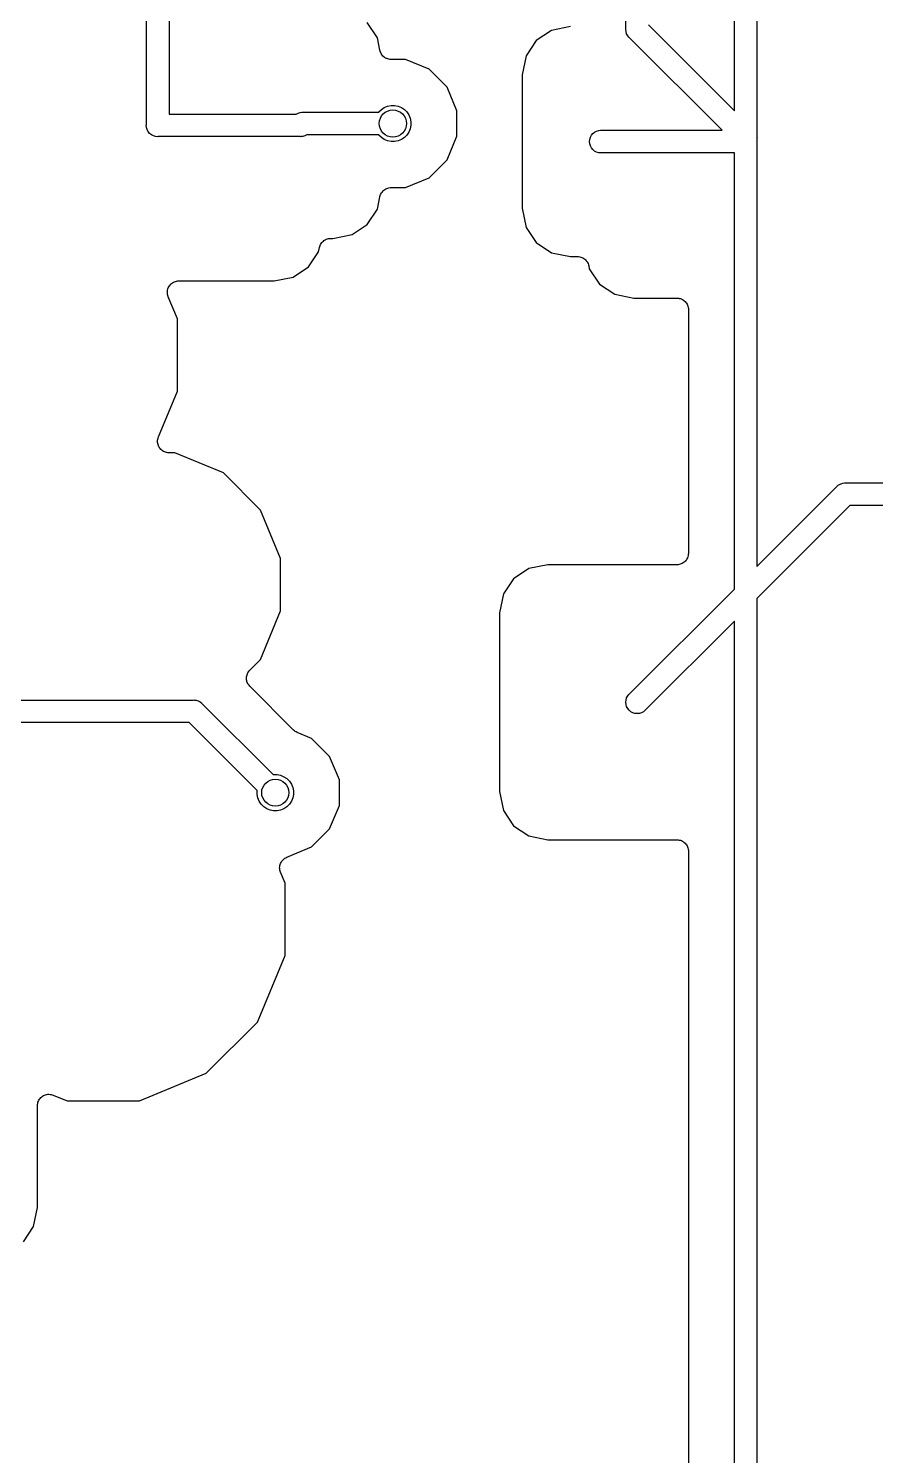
# Model space of a CAD drawing. Extents: x 0.4 to 11.3, y -7.9 to -0.4.
# Drawn here: x 4.908 to 5.277, y -3.1 to -2.478 of the extents above; entities that cross this region are included whole.
import ezdxf

# ---------------------------------------------------------------- set-up
doc = ezdxf.new("R2010")
doc.units = 0
doc.header["$MEASUREMENT"] = 0
doc.layers.add('BLACK', color=7, linetype='CONTINUOUS')

msp = doc.modelspace()

# ---------------------------------------------------------------- linework, layer by layer
at = {"layer": 'BLACK', "linetype": 'CONTINUOUS'}
for p, q in [((5.21555, -2.5141), (5.21555, -2.43677)), ((5.22539, -2.43677), (5.22539, -2.52574)), ((5.16831, -2.4785), (5.16831, -2.455)), ((4.96949, -2.4715), (4.96949, -2.51555)), ((4.95965, -2.52023), (4.95965, -2.4733)), ((5.06018, -2.48235), (5.05576, -2.47574)), ((5.14428, -2.47752), (5.1359, -2.47919)), ((5.16828, -2.47874), (5.16831, -2.4785)), ((5.17815, -2.4767), (5.21555, -2.5141)), ((5.06126, -2.48779), (5.06018, -2.48235)), ((5.12928, -2.48361), (5.12486, -2.49023)), ((5.1359, -2.47919), (5.12928, -2.48361)), ((5.16838, -2.4797), (5.16828, -2.47874)), ((5.16866, -2.48063), (5.16838, -2.4797)), ((5.16912, -2.48149), (5.16866, -2.48063)), ((5.16958, -2.48205), (5.16912, -2.48149)), ((5.16973, -2.48224), (5.16958, -2.48205)), ((5.16992, -2.48239), (5.16973, -2.48224)), ((5.21017, -2.52264), (5.16992, -2.48239)), ((5.0614, -2.48824), (5.06126, -2.48779)), ((5.06153, -2.48868), (5.0614, -2.48824)), ((5.06154, -2.4887), (5.06153, -2.48868)), ((5.06154, -2.48872), (5.06154, -2.4887)), ((5.06176, -2.48913), (5.06154, -2.48872)), ((5.06198, -2.48955), (5.06176, -2.48913)), ((5.06199, -2.48956), (5.06198, -2.48955)), ((5.062, -2.48958), (5.06199, -2.48956)), ((5.0623, -2.48994), (5.062, -2.48958)), ((5.06259, -2.49031), (5.0623, -2.48994)), ((5.06261, -2.49032), (5.06259, -2.49031)), ((5.06262, -2.49034), (5.06261, -2.49032)), ((5.06298, -2.49064), (5.06262, -2.49034)), ((5.06334, -2.49094), (5.06298, -2.49064)), ((5.06336, -2.49095), (5.06334, -2.49094)), ((5.06337, -2.49096), (5.06336, -2.49095)), ((5.06378, -2.49118), (5.06337, -2.49096)), ((5.12486, -2.49023), (5.12321, -2.49852)), ((5.06419, -2.49141), (5.06378, -2.49118)), ((5.06421, -2.49141), (5.06419, -2.49141)), ((5.06423, -2.49142), (5.06421, -2.49141)), ((5.06468, -2.49156), (5.06423, -2.49142)), ((5.06512, -2.4917), (5.06468, -2.49156)), ((5.06514, -2.4917), (5.06512, -2.4917)), ((5.06516, -2.49171), (5.06514, -2.4917)), ((5.06563, -2.49176), (5.06516, -2.49171)), ((5.06609, -2.49181), (5.06563, -2.49176)), ((5.06613, -2.49181), (5.06609, -2.49181)), ((5.06616, -2.49181), (5.06613, -2.49181)), ((5.06613, -2.49181), (5.06613, -2.49181)), ((5.06613, -2.49181), (5.06613, -2.49181)), ((5.07247, -2.49181), (5.06616, -2.49181)), ((5.08272, -2.49605), (5.07247, -2.49181)), ((5.09056, -2.5039), (5.08272, -2.49605)), ((5.12321, -2.49852), (5.12321, -2.55659)), ((5.0948, -2.51414), (5.09056, -2.5039)), ((4.96949, -2.51555), (5.02485, -2.51555)), ((5.02485, -2.51555), (5.02567, -2.51512)), ((5.02567, -2.51512), (5.02659, -2.51484)), ((5.02659, -2.51484), (5.02732, -2.51476)), ((5.02732, -2.51476), (5.02756, -2.51474)), ((5.02732, -2.51476), (5.02732, -2.51476)), ((5.02756, -2.51474), (5.0278, -2.51476)), ((5.0278, -2.51476), (5.06075, -2.51476)), ((5.06075, -2.51476), (5.06081, -2.51467)), ((5.06081, -2.51467), (5.06191, -2.51357)), ((5.06191, -2.51357), (5.0632, -2.51271)), ((5.0632, -2.51271), (5.06463, -2.51211)), ((5.06463, -2.51211), (5.06615, -2.51181)), ((5.06615, -2.51181), (5.0677, -2.51181)), ((5.0677, -2.51181), (5.06923, -2.51211)), ((5.06923, -2.51211), (5.07066, -2.51271)), ((5.07066, -2.51271), (5.07195, -2.51357)), ((5.07195, -2.51357), (5.07305, -2.51467)), ((5.07305, -2.51467), (5.07391, -2.51596)), ((5.07391, -2.51596), (5.0745, -2.51739)), ((5.0948, -2.52523), (5.0948, -2.51414)), ((4.95962, -2.52047), (4.95965, -2.52023)), ((4.95972, -2.52144), (4.95962, -2.52047)), ((4.96, -2.52236), (4.95972, -2.52144)), ((5.0745, -2.52198), (5.07391, -2.52341)), ((5.0745, -2.51739), (5.0748, -2.51891)), ((5.0748, -2.52046), (5.0745, -2.52198)), ((5.0748, -2.51891), (5.0748, -2.52046)), ((4.96033, -2.52299), (4.96, -2.52236)), ((4.96046, -2.52322), (4.96033, -2.52299)), ((4.96107, -2.52397), (4.96046, -2.52322)), ((4.96182, -2.52458), (4.96107, -2.52397)), ((4.96267, -2.52504), (4.96182, -2.52458)), ((4.9636, -2.52532), (4.96267, -2.52504)), ((4.96457, -2.52542), (4.9636, -2.52532)), ((4.96481, -2.52539), (4.96457, -2.52542)), ((5.02653, -2.52539), (4.96481, -2.52539)), ((5.02677, -2.52542), (5.02653, -2.52539)), ((5.02701, -2.52539), (5.02677, -2.52542)), ((5.02774, -2.52532), (5.02701, -2.52539)), ((5.02701, -2.52539), (5.02701, -2.52539)), ((5.02866, -2.52504), (5.02774, -2.52532)), ((5.02948, -2.52461), (5.02866, -2.52504)), ((5.06075, -2.52461), (5.02948, -2.52461)), ((5.06081, -2.5247), (5.06075, -2.52461)), ((5.06191, -2.5258), (5.06081, -2.5247)), ((5.0632, -2.52666), (5.06191, -2.5258)), ((5.06463, -2.52726), (5.0632, -2.52666)), ((5.06615, -2.52756), (5.06463, -2.52726)), ((5.0677, -2.52756), (5.06615, -2.52756)), ((5.06923, -2.52726), (5.0677, -2.52756)), ((5.07066, -2.52666), (5.06923, -2.52726)), ((5.07195, -2.5258), (5.07066, -2.52666)), ((5.07305, -2.5247), (5.07195, -2.5258)), ((5.07391, -2.52341), (5.07305, -2.5247)), ((5.09056, -2.53547), (5.0948, -2.52523)), ((5.15254, -2.52756), (5.15263, -2.52659)), ((5.15263, -2.52852), (5.15254, -2.52756)), ((5.15263, -2.52659), (5.15291, -2.52567)), ((5.15291, -2.52567), (5.15337, -2.52481)), ((5.15337, -2.52481), (5.15398, -2.52406)), ((5.15398, -2.52406), (5.15473, -2.52345)), ((5.15473, -2.52345), (5.15559, -2.52299)), ((5.15559, -2.52299), (5.15652, -2.52271)), ((5.15652, -2.52271), (5.15724, -2.52264)), ((5.15724, -2.52264), (5.21017, -2.52264)), ((5.22539, -2.52574), (5.22542, -2.52598)), ((5.22542, -2.52598), (5.22539, -2.52623)), ((5.22539, -2.52623), (5.22539, -2.71253)), ((5.15291, -2.52945), (5.15263, -2.52852)), ((5.15337, -2.53031), (5.15291, -2.52945)), ((5.15398, -2.53106), (5.15337, -2.53031)), ((5.15473, -2.53167), (5.15398, -2.53106)), ((5.15559, -2.53213), (5.15473, -2.53167)), ((5.15652, -2.53241), (5.15559, -2.53213)), ((5.15724, -2.53248), (5.15652, -2.53241)), ((5.21555, -2.53248), (5.15724, -2.53248)), ((5.21555, -2.71629), (5.21555, -2.53248)), ((5.08272, -2.54332), (5.09056, -2.53547)), ((5.07247, -2.54756), (5.08272, -2.54332)), ((5.06018, -2.55702), (5.06126, -2.55158)), ((5.06126, -2.55158), (5.06126, -2.55155)), ((5.06126, -2.55155), (5.06126, -2.55155)), ((5.06126, -2.55155), (5.06127, -2.55155)), ((5.06127, -2.55152), (5.06142, -2.55107)), ((5.06127, -2.55155), (5.06127, -2.55152)), ((5.06142, -2.55107), (5.06155, -2.55062)), ((5.06155, -2.55062), (5.06156, -2.5506)), ((5.06156, -2.5506), (5.06157, -2.55059)), ((5.06157, -2.55059), (5.0618, -2.55017)), ((5.0618, -2.55017), (5.06202, -2.54976)), ((5.06202, -2.54976), (5.06203, -2.54975)), ((5.06203, -2.54975), (5.06204, -2.54973)), ((5.06204, -2.54973), (5.06234, -2.54937)), ((5.06234, -2.54937), (5.06264, -2.54901)), ((5.06264, -2.54901), (5.06265, -2.549)), ((5.06265, -2.549), (5.06267, -2.54898)), ((5.06267, -2.54898), (5.06303, -2.54869)), ((5.06303, -2.54869), (5.0634, -2.54839)), ((5.0634, -2.54839), (5.06341, -2.54839)), ((5.06341, -2.54839), (5.06343, -2.54837)), ((5.06343, -2.54837), (5.06384, -2.54816)), ((5.06384, -2.54816), (5.06426, -2.54794)), ((5.06426, -2.54794), (5.06428, -2.54793)), ((5.06428, -2.54793), (5.06429, -2.54792)), ((5.06429, -2.54792), (5.06475, -2.54779)), ((5.06475, -2.54779), (5.06519, -2.54765)), ((5.06519, -2.54765), (5.06521, -2.54765)), ((5.06521, -2.54765), (5.06523, -2.54765)), ((5.06523, -2.54765), (5.0657, -2.5476)), ((5.0657, -2.5476), (5.06616, -2.54756)), ((5.06616, -2.54756), (5.07247, -2.54756)), ((5.05576, -2.56363), (5.06018, -2.55702)), ((5.12321, -2.55659), (5.12486, -2.56489)), ((5.04914, -2.56805), (5.05576, -2.56363)), ((5.12486, -2.56489), (5.12928, -2.57151)), ((5.03572, -2.57189), (5.03573, -2.57187)), ((5.03573, -2.57187), (5.03603, -2.57152)), ((5.03603, -2.57152), (5.03633, -2.57115)), ((5.03633, -2.57115), (5.03634, -2.57114)), ((5.03634, -2.57114), (5.03635, -2.57113)), ((5.03635, -2.57113), (5.03672, -2.57084)), ((5.03672, -2.57084), (5.03708, -2.57054)), ((5.03708, -2.57054), (5.0371, -2.57053)), ((5.0371, -2.57053), (5.03711, -2.57052)), ((5.03711, -2.57052), (5.03753, -2.5703)), ((5.03753, -2.5703), (5.03794, -2.57008)), ((5.03794, -2.57008), (5.03796, -2.57007)), ((5.03796, -2.57007), (5.03798, -2.57006)), ((5.03798, -2.57006), (5.03843, -2.56993)), ((5.03843, -2.56993), (5.03888, -2.5698)), ((5.03888, -2.5698), (5.0389, -2.5698)), ((5.0389, -2.5698), (5.03892, -2.56979)), ((5.03892, -2.56979), (5.03938, -2.56975)), ((5.03938, -2.56975), (5.03985, -2.5697)), ((5.03985, -2.5697), (5.04085, -2.5697)), ((5.04085, -2.5697), (5.04914, -2.56805)), ((5.12928, -2.57151), (5.1359, -2.57593)), ((5.03017, -2.58214), (5.03459, -2.57552)), ((5.03459, -2.57552), (5.03494, -2.57373)), ((5.03494, -2.57373), (5.03495, -2.5737)), ((5.03495, -2.5737), (5.03496, -2.57366)), ((5.03495, -2.5737), (5.03495, -2.5737)), ((5.03495, -2.5737), (5.03495, -2.5737)), ((5.03496, -2.57366), (5.0351, -2.57321)), ((5.0351, -2.57321), (5.03524, -2.57276)), ((5.03524, -2.57276), (5.03525, -2.57275)), ((5.03525, -2.57273), (5.03548, -2.57232)), ((5.03525, -2.57275), (5.03525, -2.57273)), ((5.03548, -2.57232), (5.0357, -2.57191)), ((5.0357, -2.57191), (5.03572, -2.57189)), ((5.1359, -2.57593), (5.14419, -2.57758)), ((5.14419, -2.57758), (5.14724, -2.57758)), ((5.14724, -2.57758), (5.14727, -2.57758)), ((5.14727, -2.57758), (5.14727, -2.57758)), ((5.14727, -2.57758), (5.14727, -2.57758)), ((5.14727, -2.57758), (5.14731, -2.57758)), ((5.14731, -2.57758), (5.14777, -2.57763)), ((5.14777, -2.57763), (5.14824, -2.57768)), ((5.14824, -2.57768), (5.14826, -2.57768)), ((5.14826, -2.57768), (5.14828, -2.57769)), ((5.14828, -2.57769), (5.14873, -2.57783)), ((5.14873, -2.57783), (5.14917, -2.57797)), ((5.14917, -2.57797), (5.14919, -2.57797)), ((5.14919, -2.57797), (5.14921, -2.57798)), ((5.14921, -2.57798), (5.14962, -2.57821)), ((5.02355, -2.58656), (5.03017, -2.58214)), ((5.14962, -2.57821), (5.15003, -2.57843)), ((5.15003, -2.57843), (5.15005, -2.57844)), ((5.15005, -2.57844), (5.15006, -2.57845)), ((5.15006, -2.57845), (5.15042, -2.57875)), ((5.15042, -2.57875), (5.15078, -2.57905)), ((5.15078, -2.57905), (5.1508, -2.57907)), ((5.1508, -2.57907), (5.15081, -2.57908)), ((5.15081, -2.57908), (5.1511, -2.57944)), ((5.1511, -2.57944), (5.1514, -2.57981)), ((5.1514, -2.57981), (5.15141, -2.57982)), ((5.15141, -2.57982), (5.15142, -2.57984)), ((5.15142, -2.57984), (5.15164, -2.58025)), ((5.15164, -2.58025), (5.15186, -2.58067)), ((5.15186, -2.58067), (5.15186, -2.58069)), ((5.15186, -2.58069), (5.15187, -2.5807)), ((5.15187, -2.5807), (5.15201, -2.58115)), ((5.15201, -2.58115), (5.15214, -2.5816)), ((5.15214, -2.5816), (5.15242, -2.583)), ((5.15242, -2.583), (5.15684, -2.58962)), ((4.96941, -2.59083), (4.96964, -2.59041)), ((4.96964, -2.5904), (4.96965, -2.59039)), ((4.96964, -2.59041), (4.96964, -2.5904)), ((4.96965, -2.59039), (4.96996, -2.59002)), ((4.96996, -2.59002), (4.97026, -2.58966)), ((4.97026, -2.58966), (4.97027, -2.58965)), ((4.97027, -2.58965), (4.97028, -2.58964)), ((4.97028, -2.58964), (4.97064, -2.58934)), ((4.97064, -2.58934), (4.97101, -2.58904)), ((4.97101, -2.58904), (4.97103, -2.58904)), ((4.97103, -2.58904), (4.97104, -2.58903)), ((4.97104, -2.58903), (4.97145, -2.58881)), ((4.97145, -2.58881), (4.97188, -2.58858)), ((4.97188, -2.58858), (4.97189, -2.58858)), ((4.97189, -2.58858), (4.9719, -2.58857)), ((4.9719, -2.58857), (4.97236, -2.58844)), ((4.97236, -2.58844), (4.97281, -2.5883)), ((4.97281, -2.5883), (4.97282, -2.5883)), ((4.97282, -2.5883), (4.97284, -2.5883)), ((4.97284, -2.5883), (4.97331, -2.58825)), ((4.97331, -2.58825), (4.97378, -2.58821)), ((4.97378, -2.58821), (5.01526, -2.58821)), ((5.01526, -2.58821), (5.02355, -2.58656)), ((5.15684, -2.58962), (5.16346, -2.59404)), ((4.96878, -2.59315), (4.96883, -2.59268)), ((4.96878, -2.59316), (4.96878, -2.59315)), ((4.96878, -2.59317), (4.96878, -2.59316)), ((4.96882, -2.59364), (4.96878, -2.59317)), ((4.96886, -2.59412), (4.96882, -2.59364)), ((4.96883, -2.59268), (4.96888, -2.5922)), ((4.96887, -2.59413), (4.96886, -2.59412)), ((4.96887, -2.59414), (4.96887, -2.59413)), ((4.969, -2.59459), (4.96887, -2.59414)), ((4.96888, -2.5922), (4.96889, -2.59219)), ((4.96889, -2.59218), (4.96903, -2.59173)), ((4.96889, -2.59219), (4.96889, -2.59218)), ((4.96914, -2.59506), (4.969, -2.59459)), ((4.96903, -2.59173), (4.96917, -2.59127)), ((4.96914, -2.59508), (4.96914, -2.59506)), ((4.96915, -2.59508), (4.96914, -2.59508)), ((4.96916, -2.59512), (4.96915, -2.59508)), ((4.96915, -2.59508), (4.96915, -2.59508)), ((4.97315, -2.60475), (4.96916, -2.59512)), ((4.96917, -2.59127), (4.96918, -2.59126)), ((4.96918, -2.59124), (4.96941, -2.59083)), ((4.96918, -2.59126), (4.96918, -2.59124)), ((5.16346, -2.59404), (5.17175, -2.59569)), ((5.17175, -2.59569), (5.19055, -2.59569)), ((5.19055, -2.59569), (5.19058, -2.59569)), ((5.19058, -2.59569), (5.19059, -2.59569)), ((5.19059, -2.59569), (5.19059, -2.59569)), ((5.19059, -2.59569), (5.19062, -2.59569)), ((5.19062, -2.59569), (5.19109, -2.59574)), ((5.19109, -2.59574), (5.19156, -2.59579)), ((5.19156, -2.59579), (5.19157, -2.59579)), ((5.19157, -2.59579), (5.19159, -2.5958)), ((5.19159, -2.5958), (5.19204, -2.59594)), ((5.19204, -2.59594), (5.19249, -2.59608)), ((5.19249, -2.59608), (5.1925, -2.59609)), ((5.1925, -2.59609), (5.19252, -2.59609)), ((5.19252, -2.59609), (5.19293, -2.59632)), ((5.19293, -2.59632), (5.19335, -2.59654)), ((5.19335, -2.59654), (5.19336, -2.59655)), ((5.19336, -2.59655), (5.19338, -2.59656)), ((5.19338, -2.59656), (5.19374, -2.59686)), ((5.19374, -2.59686), (5.1941, -2.59716)), ((5.1941, -2.59716), (5.19411, -2.59718)), ((5.19411, -2.59718), (5.19412, -2.59719)), ((5.19412, -2.59719), (5.19442, -2.59755)), ((5.19442, -2.59755), (5.19472, -2.59792)), ((5.19472, -2.59792), (5.19472, -2.59794)), ((5.19472, -2.59794), (5.19473, -2.59795)), ((5.19473, -2.59795), (5.19495, -2.59837)), ((5.19495, -2.59837), (5.19517, -2.59878)), ((5.19517, -2.59878), (5.19518, -2.5988)), ((5.19518, -2.5988), (5.19519, -2.59881)), ((5.19519, -2.59881), (5.19532, -2.59926)), ((5.19532, -2.59926), (5.19546, -2.59972)), ((5.19546, -2.59972), (5.19546, -2.59973)), ((5.19546, -2.59973), (5.19546, -2.59975)), ((5.19546, -2.59975), (5.19551, -2.60022)), ((5.19551, -2.60022), (5.19555, -2.60069)), ((5.19555, -2.60069), (5.19555, -2.70679)), ((4.97315, -2.6362), (4.97315, -2.60475)), ((4.96488, -2.65616), (4.97315, -2.6362)), ((4.9645, -2.65804), (4.96455, -2.65756)), ((4.9645, -2.65805), (4.9645, -2.65804)), ((4.9645, -2.65806), (4.9645, -2.65805)), ((4.96455, -2.65854), (4.9645, -2.65806)), ((4.96455, -2.65756), (4.9646, -2.65709)), ((4.96459, -2.65901), (4.96455, -2.65854)), ((4.9646, -2.65707), (4.96474, -2.65661)), ((4.9646, -2.65708), (4.9646, -2.65707)), ((4.9646, -2.65709), (4.9646, -2.65708)), ((4.96474, -2.65661), (4.96488, -2.65616)), ((4.96459, -2.65902), (4.96459, -2.65901)), ((4.96459, -2.65903), (4.96459, -2.65902)), ((4.96473, -2.65949), (4.96459, -2.65903)), ((4.96487, -2.65994), (4.96473, -2.65949)), ((4.96487, -2.65996), (4.96487, -2.65994)), ((4.96488, -2.65997), (4.96487, -2.65996)), ((4.9651, -2.66039), (4.96488, -2.65997)), ((4.96532, -2.66081), (4.9651, -2.66039)), ((4.96533, -2.66082), (4.96532, -2.66081)), ((4.96533, -2.66083), (4.96533, -2.66082)), ((4.96563, -2.6612), (4.96533, -2.66083)), ((4.96593, -2.66157), (4.96563, -2.6612)), ((4.96594, -2.66158), (4.96593, -2.66157)), ((4.96595, -2.66159), (4.96594, -2.66158)), ((4.96632, -2.66189), (4.96595, -2.66159)), ((4.96668, -2.6622), (4.96632, -2.66189)), ((4.96669, -2.6622), (4.96668, -2.6622)), ((4.9667, -2.66221), (4.96669, -2.6622)), ((4.96712, -2.66244), (4.9667, -2.66221)), ((4.96753, -2.66267), (4.96712, -2.66244)), ((4.96754, -2.66267), (4.96753, -2.66267)), ((4.96756, -2.66268), (4.96754, -2.66267)), ((4.96801, -2.66282), (4.96756, -2.66268)), ((4.96846, -2.66296), (4.96801, -2.66282)), ((4.96847, -2.66296), (4.96846, -2.66296)), ((4.96849, -2.66297), (4.96847, -2.66296)), ((4.96896, -2.66302), (4.96849, -2.66297)), ((4.96943, -2.66307), (4.96896, -2.66302)), ((4.96946, -2.66307), (4.96943, -2.66307)), ((4.9695, -2.66307), (4.96946, -2.66307)), ((4.96946, -2.66307), (4.96946, -2.66307)), ((4.96946, -2.66307), (4.96946, -2.66307)), ((4.97205, -2.66307), (4.9695, -2.66307)), ((4.99315, -2.67181), (4.97205, -2.66307)), ((5.00929, -2.68796), (4.99315, -2.67181)), ((5.26028, -2.67761), (5.26078, -2.67719)), ((5.26078, -2.67719), (5.26103, -2.67699)), ((5.26103, -2.67699), (5.26189, -2.67653)), ((5.26189, -2.67653), (5.262, -2.6765)), ((5.262, -2.6765), (5.26281, -2.67625)), ((5.26281, -2.67625), (5.26354, -2.67618)), ((5.26354, -2.67618), (5.26378, -2.67616)), ((5.26354, -2.67618), (5.26354, -2.67618)), ((5.26378, -2.67616), (5.26402, -2.67618)), ((5.26402, -2.67618), (5.38952, -2.67618)), ((5.22539, -2.71253), (5.26013, -2.67779)), ((5.26013, -2.67779), (5.26028, -2.67761)), ((5.01803, -2.70905), (5.00929, -2.68796)), ((5.26582, -2.68602), (5.22539, -2.72645)), ((5.38773, -2.68602), (5.26582, -2.68602)), ((5.1953, -2.70828), (5.19516, -2.70873)), ((5.19544, -2.70783), (5.1953, -2.70828)), ((5.19545, -2.7078), (5.19544, -2.70782)), ((5.19544, -2.70782), (5.19544, -2.70783)), ((5.1955, -2.70733), (5.19545, -2.7078)), ((5.19555, -2.70686), (5.1955, -2.70733)), ((5.19555, -2.70679), (5.19555, -2.70683)), ((5.19555, -2.70683), (5.19555, -2.70683)), ((5.19555, -2.70683), (5.19555, -2.70683)), ((5.19555, -2.70683), (5.19555, -2.70686)), ((5.01803, -2.73189), (5.01803, -2.70905)), ((5.12605, -2.71344), (5.11944, -2.71786)), ((5.13435, -2.71179), (5.12605, -2.71344)), ((5.19055, -2.71179), (5.13435, -2.71179)), ((5.19102, -2.71175), (5.19055, -2.71179)), ((5.19149, -2.71171), (5.19102, -2.71175)), ((5.1915, -2.7117), (5.19149, -2.71171)), ((5.19152, -2.7117), (5.1915, -2.7117)), ((5.19197, -2.71156), (5.19152, -2.7117)), ((5.19242, -2.71143), (5.19197, -2.71156)), ((5.19244, -2.71142), (5.19242, -2.71143)), ((5.19246, -2.71142), (5.19244, -2.71142)), ((5.19287, -2.7112), (5.19246, -2.71142)), ((5.19329, -2.71098), (5.19287, -2.7112)), ((5.1933, -2.71097), (5.19329, -2.71098)), ((5.19332, -2.71096), (5.1933, -2.71097)), ((5.19368, -2.71066), (5.19332, -2.71096)), ((5.19405, -2.71037), (5.19368, -2.71066)), ((5.19406, -2.71035), (5.19405, -2.71037)), ((5.19407, -2.71034), (5.19406, -2.71035)), ((5.19437, -2.70998), (5.19407, -2.71034)), ((5.19468, -2.70962), (5.19437, -2.70998)), ((5.19469, -2.7096), (5.19468, -2.70962)), ((5.1947, -2.70959), (5.19469, -2.7096)), ((5.19492, -2.70918), (5.1947, -2.70959)), ((5.19515, -2.70876), (5.19492, -2.70918)), ((5.19516, -2.70873), (5.19515, -2.70875)), ((5.19515, -2.70875), (5.19515, -2.70876)), ((5.11944, -2.71786), (5.11502, -2.72448)), ((5.21555, -2.72237), (5.21555, -2.71629)), ((5.21555, -2.71629), (5.21555, -2.71629)), ((5.11502, -2.72448), (5.11337, -2.73278)), ((5.16958, -2.76834), (5.21555, -2.72237)), ((5.22539, -2.72645), (5.22539, -3.27377)), ((5.00929, -2.75299), (5.01803, -2.73189)), ((5.11337, -2.73278), (5.11337, -2.81053)), ((5.21555, -2.73629), (5.17654, -2.7753)), ((5.21555, -3.19267), (5.21555, -2.73629)), ((5.00406, -2.75835), (5.00436, -2.75798)), ((5.00436, -2.75798), (5.00466, -2.75762)), ((5.00466, -2.75762), (5.00929, -2.75299)), ((5.0032, -2.7611), (5.00325, -2.76064)), ((5.0032, -2.76112), (5.0032, -2.7611)), ((5.0032, -2.76114), (5.0032, -2.76112)), ((5.00324, -2.7616), (5.0032, -2.76114)), ((5.00328, -2.76208), (5.00324, -2.7616)), ((5.00325, -2.76064), (5.00329, -2.76017)), ((5.00329, -2.76209), (5.00328, -2.76208)), ((5.00329, -2.76017), (5.0033, -2.76015)), ((5.00329, -2.76211), (5.00329, -2.76209)), ((5.00342, -2.76256), (5.00329, -2.76211)), ((5.0033, -2.76013), (5.00344, -2.75968)), ((5.0033, -2.76015), (5.0033, -2.76013)), ((5.00355, -2.76301), (5.00342, -2.76256)), ((5.00344, -2.75968), (5.00358, -2.75923)), ((5.00356, -2.76303), (5.00355, -2.76301)), ((5.00357, -2.76305), (5.00356, -2.76303)), ((5.00379, -2.76346), (5.00357, -2.76305)), ((5.00358, -2.75923), (5.00359, -2.75922)), ((5.00359, -2.7592), (5.00382, -2.75879)), ((5.00359, -2.75922), (5.00359, -2.7592)), ((5.004, -2.76388), (5.00379, -2.76346)), ((5.00382, -2.75879), (5.00404, -2.75837)), ((5.00401, -2.76389), (5.004, -2.76388)), ((5.00402, -2.76391), (5.00401, -2.76389)), ((5.00432, -2.76427), (5.00402, -2.76391)), ((5.00404, -2.75837), (5.00405, -2.75836)), ((5.00405, -2.75836), (5.00406, -2.75835)), ((5.00461, -2.76464), (5.00432, -2.76427)), ((4.98007, -2.77067), (4.98031, -2.77065)), ((4.98031, -2.77065), (4.98056, -2.77067)), ((5.00463, -2.76467), (5.00461, -2.76464)), ((5.00464, -2.76467), (5.00463, -2.76467)), ((5.00466, -2.76469), (5.00464, -2.76467)), ((5.00464, -2.76467), (5.00464, -2.76467)), ((5.02371, -2.78374), (5.00466, -2.76469)), ((5.16838, -2.77069), (5.16866, -2.76976)), ((5.16866, -2.76976), (5.16912, -2.76891)), ((5.16912, -2.76891), (5.16958, -2.76834)), ((4.83489, -2.77067), (4.98007, -2.77067)), ((4.98056, -2.77067), (4.98056, -2.77067)), ((4.98056, -2.77067), (4.98128, -2.77074)), ((4.98128, -2.77074), (4.98221, -2.77102)), ((4.98221, -2.77102), (4.98306, -2.77148)), ((4.98306, -2.77148), (4.98381, -2.77209)), ((4.98381, -2.77209), (4.98397, -2.77228)), ((4.98397, -2.77228), (5.01486, -2.80317)), ((5.16828, -2.77165), (5.16838, -2.77069)), ((5.16838, -2.77262), (5.16828, -2.77165)), ((5.16866, -2.77355), (5.16838, -2.77262)), ((5.16912, -2.7744), (5.16866, -2.77355)), ((5.16973, -2.77515), (5.16912, -2.7744)), ((5.17048, -2.77577), (5.16973, -2.77515)), ((5.17134, -2.77622), (5.17048, -2.77577)), ((5.17226, -2.7765), (5.17134, -2.77622)), ((5.17323, -2.7766), (5.17226, -2.7765)), ((5.17419, -2.7765), (5.17323, -2.7766)), ((5.17512, -2.77622), (5.17419, -2.7765)), ((5.17598, -2.77577), (5.17512, -2.77622)), ((5.17654, -2.7753), (5.17598, -2.77577)), ((4.97828, -2.78051), (4.83668, -2.78051)), ((5.0079, -2.81013), (4.97828, -2.78051)), ((5.02406, -2.78403), (5.02371, -2.78374)), ((5.02441, -2.78432), (5.02406, -2.78403)), ((5.02444, -2.78434), (5.02441, -2.78432)), ((5.02446, -2.78436), (5.02444, -2.78434)), ((5.02486, -2.78457), (5.02446, -2.78436)), ((5.02526, -2.78479), (5.02486, -2.78457)), ((5.02532, -2.78482), (5.02526, -2.78479)), ((5.02533, -2.78482), (5.02532, -2.78482)), ((5.02532, -2.78482), (5.02532, -2.78482)), ((5.02532, -2.78482), (5.02532, -2.78482)), ((5.03154, -2.78739), (5.02533, -2.78482)), ((5.03938, -2.79523), (5.03154, -2.78739)), ((5.04362, -2.80548), (5.03938, -2.79523)), ((5.01486, -2.80317), (5.01497, -2.80315)), ((5.01497, -2.80315), (5.01652, -2.80315)), ((5.01652, -2.80315), (5.01804, -2.80345)), ((5.01804, -2.80345), (5.01948, -2.80405)), ((5.01948, -2.80405), (5.02077, -2.80491)), ((5.02077, -2.80491), (5.02186, -2.806)), ((5.02186, -2.806), (5.02273, -2.80729)), ((5.02273, -2.80729), (5.02332, -2.80873)), ((5.04362, -2.81657), (5.04362, -2.80548)), ((5.00787, -2.81025), (5.0079, -2.81013)), ((5.00787, -2.8118), (5.00787, -2.81025)), ((5.00818, -2.81332), (5.00787, -2.8118)), ((5.00877, -2.81475), (5.00818, -2.81332)), ((5.02332, -2.81332), (5.02273, -2.81475)), ((5.02332, -2.80873), (5.02362, -2.81025)), ((5.02362, -2.8118), (5.02332, -2.81332)), ((5.02362, -2.81025), (5.02362, -2.8118)), ((5.11337, -2.81053), (5.11502, -2.81883)), ((5.00963, -2.81604), (5.00877, -2.81475)), ((5.01073, -2.81714), (5.00963, -2.81604)), ((5.01202, -2.818), (5.01073, -2.81714)), ((5.01345, -2.8186), (5.01202, -2.818)), ((5.01497, -2.8189), (5.01345, -2.8186)), ((5.01652, -2.8189), (5.01497, -2.8189)), ((5.01804, -2.8186), (5.01652, -2.8189)), ((5.01948, -2.818), (5.01804, -2.8186)), ((5.02077, -2.81714), (5.01948, -2.818)), ((5.02186, -2.81604), (5.02077, -2.81714)), ((5.02273, -2.81475), (5.02186, -2.81604)), ((5.03938, -2.82681), (5.04362, -2.81657)), ((5.11502, -2.81883), (5.11944, -2.82544)), ((5.11944, -2.82544), (5.12605, -2.82986)), ((5.03154, -2.83465), (5.03938, -2.82681)), ((5.12605, -2.82986), (5.13435, -2.83151)), ((5.13435, -2.83151), (5.19055, -2.83151)), ((5.19055, -2.83151), (5.19058, -2.83151)), ((5.19058, -2.83151), (5.19059, -2.83151)), ((5.19059, -2.83151), (5.19059, -2.83151)), ((5.19059, -2.83151), (5.19062, -2.83151)), ((5.19062, -2.83151), (5.19109, -2.83157)), ((5.19109, -2.83157), (5.19156, -2.83162)), ((5.19156, -2.83162), (5.19157, -2.83162)), ((5.19157, -2.83162), (5.19159, -2.83162)), ((5.19159, -2.83162), (5.19204, -2.83176)), ((5.19204, -2.83176), (5.19249, -2.8319)), ((5.19249, -2.8319), (5.1925, -2.83191)), ((5.1925, -2.83191), (5.19252, -2.83192)), ((5.19252, -2.83192), (5.19293, -2.83214)), ((5.19293, -2.83214), (5.19335, -2.83237)), ((5.19335, -2.83237), (5.19336, -2.83238)), ((5.19336, -2.83238), (5.19338, -2.83239)), ((5.19338, -2.83239), (5.19374, -2.83269)), ((5.19374, -2.83269), (5.1941, -2.83299)), ((5.02074, -2.83913), (5.03154, -2.83465)), ((5.1941, -2.83299), (5.19411, -2.833)), ((5.19411, -2.833), (5.19412, -2.83302)), ((5.19412, -2.83302), (5.19442, -2.83338)), ((5.19442, -2.83338), (5.19472, -2.83375)), ((5.19472, -2.83375), (5.19472, -2.83376)), ((5.19472, -2.83376), (5.19473, -2.83378)), ((5.19473, -2.83378), (5.19495, -2.83419)), ((5.19495, -2.83419), (5.19517, -2.83461)), ((5.19517, -2.83461), (5.19518, -2.83462)), ((5.19518, -2.83462), (5.19519, -2.83464)), ((5.19519, -2.83464), (5.19532, -2.83509)), ((5.19532, -2.83509), (5.19546, -2.83554)), ((5.19546, -2.83554), (5.19546, -2.83556)), ((5.19546, -2.83556), (5.19546, -2.83558)), ((5.19546, -2.83558), (5.19551, -2.83604)), ((5.19551, -2.83604), (5.19555, -2.83651)), ((5.19555, -2.83651), (5.19555, -3.148)), ((5.01765, -2.84369), (5.0177, -2.84322)), ((5.01765, -2.8437), (5.01765, -2.84369)), ((5.01765, -2.84372), (5.01765, -2.8437)), ((5.01769, -2.84419), (5.01765, -2.84372)), ((5.01773, -2.84466), (5.01769, -2.84419)), ((5.0177, -2.84322), (5.01775, -2.84275)), ((5.01774, -2.84468), (5.01773, -2.84466)), ((5.01774, -2.84469), (5.01774, -2.84468)), ((5.01787, -2.84514), (5.01774, -2.84469)), ((5.01775, -2.84275), (5.01776, -2.84273)), ((5.01776, -2.84272), (5.0179, -2.84227)), ((5.01776, -2.84273), (5.01776, -2.84272)), ((5.018, -2.8456), (5.01787, -2.84514)), ((5.0179, -2.84227), (5.01804, -2.84182)), ((5.01804, -2.84182), (5.01805, -2.8418)), ((5.01805, -2.84179), (5.01827, -2.84138)), ((5.01805, -2.8418), (5.01805, -2.84179)), ((5.01827, -2.84138), (5.0185, -2.84096)), ((5.0185, -2.84096), (5.01851, -2.84095)), ((5.01851, -2.84095), (5.01852, -2.84093)), ((5.01852, -2.84093), (5.01882, -2.84057)), ((5.01882, -2.84057), (5.01912, -2.84021)), ((5.01912, -2.84021), (5.01913, -2.84019)), ((5.01913, -2.84019), (5.01914, -2.84018)), ((5.01914, -2.84018), (5.01951, -2.83989)), ((5.01951, -2.83989), (5.01988, -2.83959)), ((5.01988, -2.83959), (5.01989, -2.83958)), ((5.01989, -2.83958), (5.0199, -2.83957)), ((5.0199, -2.83957), (5.02032, -2.83935)), ((5.02032, -2.83935), (5.02074, -2.83913)), ((5.01802, -2.84563), (5.018, -2.8456)), ((5.01803, -2.84566), (5.01802, -2.84563)), ((5.01802, -2.84563), (5.01802, -2.84563)), ((5.01802, -2.84563), (5.01802, -2.84563)), ((5.02, -2.85042), (5.01803, -2.84566)), ((5.02, -2.88187), (5.02, -2.85042)), ((5.00796, -2.91092), (5.02, -2.88187)), ((4.98573, -2.93316), (5.00796, -2.91092)), ((4.95667, -2.9452), (4.98573, -2.93316)), ((4.91285, -2.94491), (4.91308, -2.94449)), ((4.91308, -2.94449), (4.91309, -2.94448)), ((4.91309, -2.94448), (4.9131, -2.94447)), ((4.9131, -2.94447), (4.9134, -2.94411)), ((4.9134, -2.94411), (4.91371, -2.94374)), ((4.91371, -2.94374), (4.91372, -2.94373)), ((4.91372, -2.94372), (4.91409, -2.94343)), ((4.91372, -2.94373), (4.91372, -2.94372)), ((4.91409, -2.94343), (4.91446, -2.94313)), ((4.91446, -2.94313), (4.91447, -2.94312)), ((4.91447, -2.94312), (4.91448, -2.94311)), ((4.91448, -2.94311), (4.91491, -2.94289)), ((4.91491, -2.94289), (4.91532, -2.94267)), ((4.91532, -2.94267), (4.91534, -2.94267)), ((4.91534, -2.94267), (4.91535, -2.94266)), ((4.91535, -2.94266), (4.9158, -2.94253)), ((4.9158, -2.94253), (4.91626, -2.94239)), ((4.91626, -2.94239), (4.91627, -2.94239)), ((4.91627, -2.94239), (4.91629, -2.94238)), ((4.91629, -2.94238), (4.91676, -2.94234)), ((4.91676, -2.94234), (4.91723, -2.9423)), ((4.91723, -2.9423), (4.91724, -2.9423)), ((4.91724, -2.9423), (4.91726, -2.9423)), ((4.91726, -2.9423), (4.91773, -2.94235)), ((4.91773, -2.94235), (4.9182, -2.94239)), ((4.9182, -2.94239), (4.91821, -2.9424)), ((4.91821, -2.9424), (4.91823, -2.9424)), ((4.91823, -2.9424), (4.91868, -2.94254)), ((4.91868, -2.94254), (4.91914, -2.94268)), ((4.91914, -2.94268), (4.92522, -2.9452)), ((4.91222, -2.94723), (4.91228, -2.94675)), ((4.91222, -2.94725), (4.91222, -2.94723)), ((4.91222, -2.9473), (4.91222, -2.94725)), ((4.91222, -2.94725), (4.91222, -2.94725)), ((4.91222, -2.94725), (4.91222, -2.94725)), ((4.91222, -2.99163), (4.91222, -2.9473)), ((4.91228, -2.94675), (4.91233, -2.94628)), ((4.91233, -2.94626), (4.91247, -2.9458)), ((4.91233, -2.94627), (4.91233, -2.94626)), ((4.91233, -2.94628), (4.91233, -2.94627)), ((4.91247, -2.9458), (4.91262, -2.94535)), ((4.91262, -2.94534), (4.91263, -2.94533)), ((4.91262, -2.94535), (4.91262, -2.94534)), ((4.91263, -2.94533), (4.91285, -2.94491)), ((4.92522, -2.9452), (4.95667, -2.9452)), ((4.91057, -2.99993), (4.91222, -2.99163)), ((4.90615, -3.00655), (4.91057, -2.99993))]:
    msp.add_line(p, q, dxfattribs=at)
at = {"layer": 'BLACK'}
for centre in [(5.06693, -2.51969), (5.01575, -2.81102)]:
    msp.add_circle(centre, 0.00591, dxfattribs=at)

doc.saveas('drawing.dxf')
